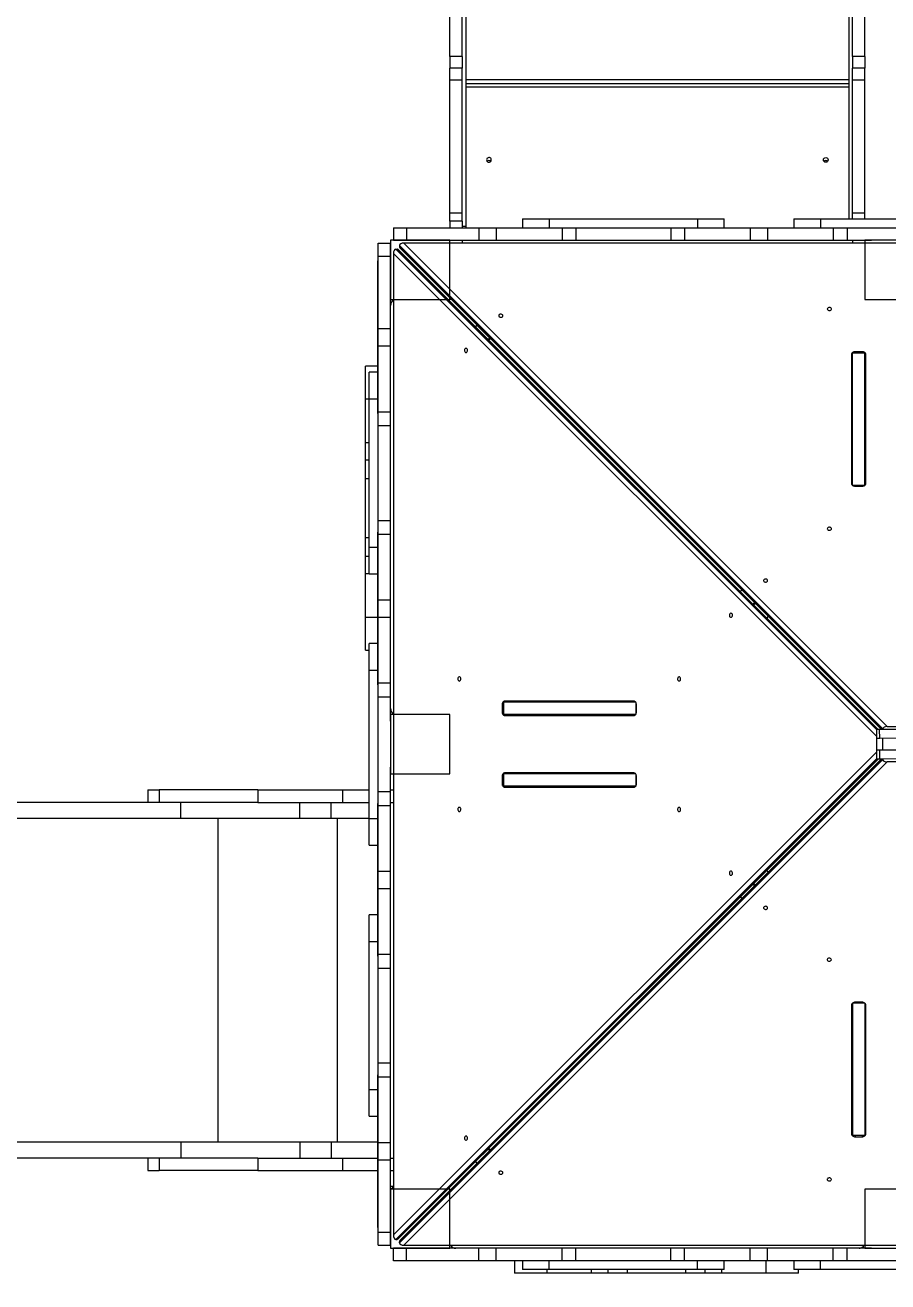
# Model space of a CAD drawing. Header units: millimetres. Extents: x -9609 to 9022, y -7175 to 8108.
# Drawn here: x -3519 to -2064, y -2499 to -380 of the extents above; entities that cross this region are included whole.
import ezdxf

# ---------------------------------------------------------------- set-up
doc = ezdxf.new("R2010")
doc.units = ezdxf.units.MM
for name, color, linetype in [('DIKOM_ОБЪЕКТ', 7, 'Continuous'), ('DIKOM_РАЗМЕР_ЗОНА', 7, 'Continuous'), ('DIKOM_РАЗМЕР_ОБЪЕКТА', 7, 'Continuous')]:
    doc.layers.add(name, color=color, linetype=linetype)
doc.styles.add('style1', font='arial.ttf', dxfattribs={"width": 0.8})
doc.dimstyles.new('1-50', dxfattribs={"dimtxt": 300, "dimasz": 200, "dimexe": 100, "dimexo": 0, "dimgap": 100, "dimtad": 1, "dimtxsty": 'style1', "dimcen": 200, "dimclrd": 7, "dimclre": 7, "dimclrt": 7, "dimadec": 1, "dimazin": 2, "dimtfac": 1, "dimtmove": 0, "dimatfit": 2, "dimfxl": 0, "dimlwd": 25, "dimlwe": 18, "dimarcsym": 0})

# ---------------------------------------------------------------- blocks, each defined once
blk = doc.blocks.new('*D10')
at = {"layer": 'Defpoints', "color": 0, "transparency": 16777216}
for p in [(-405.5, 6589.2), (-8044.7, -3492.8), (424.1, -3492.8)]:
    blk.add_point(p, dxfattribs=at)
at = {"layer": 'DIKOM_РАЗМЕР_ОБЪЕКТА', "color": 7, "lineweight": 18, "transparency": 16777216}
for p, q in [((-405.5, 6589.2), (-8144.7, 6589.2)), ((424.1, -3492.8), (-8144.7, -3492.8))]:
    blk.add_line(p, q, dxfattribs=at)
at = {"layer": 'DIKOM_РАЗМЕР_ОБЪЕКТА', "color": 7, "lineweight": 25, "transparency": 16777216}
blk.add_line((-8044.7, 6389.2), (-8044.7, -3292.8), dxfattribs=at)
at = {"layer": 'DIKOM_РАЗМЕР_ОБЪЕКТА', "color": 7, "transparency": 16777216}
for points in [[(-8078, 6389.2), (-8011.3, 6389.2), (-8044.7, 6589.2)], [(-8078, -3292.8), (-8011.3, -3292.8), (-8044.7, -3492.8)]]:
    blk.add_solid(points, dxfattribs=at)
at = {"layer": 'DIKOM_РАЗМЕР_ОБЪЕКТА', "color": 7, "transparency": 16777216, "insert": (-8297.8, 1541.5), "char_height": 300, "attachment_point": 5, "rotation": 90, "style": 'style1'}
blk.add_mtext('10100', dxfattribs=at)
blk = doc.blocks.new('*D11')
at = {"layer": 'Defpoints', "color": 0, "transparency": 16777216}
for p in [(-5802.9, 757.2), (7024.1, 94.2), (7024.1, -5959.7)]:
    blk.add_point(p, dxfattribs=at)
at = {"layer": 'DIKOM_РАЗМЕР_ОБЪЕКТА', "color": 7, "lineweight": 18, "transparency": 16777216}
for p, q in [((-5802.9, 757.2), (-5802.9, -6059.7)), ((7024.1, 94.2), (7024.1, -6059.7))]:
    blk.add_line(p, q, dxfattribs=at)
at = {"layer": 'DIKOM_РАЗМЕР_ОБЪЕКТА', "color": 7, "lineweight": 25, "transparency": 16777216}
blk.add_line((-5602.9, -5959.7), (6824.1, -5959.7), dxfattribs=at)
at = {"layer": 'DIKOM_РАЗМЕР_ОБЪЕКТА', "color": 7, "transparency": 16777216}
for points in [[(-5602.9, -5926.4), (-5602.9, -5993), (-5802.9, -5959.7)], [(6824.1, -5926.4), (6824.1, -5993), (7024.1, -5959.7)]]:
    blk.add_solid(points, dxfattribs=at)
at = {"layer": 'DIKOM_РАЗМЕР_ОБЪЕКТА', "color": 7, "transparency": 16777216, "insert": (822.9, -5706.5), "char_height": 300, "attachment_point": 5, "style": 'style1'}
blk.add_mtext('12800', dxfattribs=at)
blk = doc.blocks.new('*D12')
at = {"layer": 'Defpoints', "color": 0, "transparency": 16777216}
for p in [(9021.7, -405.8), (-7512.4, -2805.8), (9021.7, -7075)]:
    blk.add_point(p, dxfattribs=at)
at = {"layer": 'DIKOM_РАЗМЕР_ЗОНА', "color": 7, "lineweight": 18, "transparency": 16777216}
for p, q in [((9021.7, -405.8), (9021.7, -7175)), ((-7512.4, -2805.8), (-7512.4, -7175))]:
    blk.add_line(p, q, dxfattribs=at)
at = {"layer": 'DIKOM_РАЗМЕР_ЗОНА', "color": 7, "lineweight": 25, "transparency": 16777216}
blk.add_line((-7312.4, -7075), (8821.7, -7075), dxfattribs=at)
at = {"layer": 'DIKOM_РАЗМЕР_ЗОНА', "color": 7, "transparency": 16777216}
for points in [[(-7312.4, -7041.7), (-7312.4, -7108.4), (-7512.4, -7075)], [(8821.7, -7041.7), (8821.7, -7108.4), (9021.7, -7075)]]:
    blk.add_solid(points, dxfattribs=at)
at = {"layer": 'DIKOM_РАЗМЕР_ЗОНА', "color": 7, "transparency": 16777216, "insert": (938.2, -6821.9), "char_height": 300, "attachment_point": 5, "style": 'style1'}
blk.add_mtext('16500', dxfattribs=at)
blk = doc.blocks.new('*D13')
at = {"layer": 'Defpoints', "color": 0, "transparency": 16777216}
for p in [(-4933.3, 8107.6), (-9159, -4977.8), (-1652.9, -4977.8)]:
    blk.add_point(p, dxfattribs=at)
at = {"layer": 'DIKOM_РАЗМЕР_ЗОНА', "color": 7, "lineweight": 18, "transparency": 16777216}
for p, q in [((-4933.3, 8107.6), (-9259, 8107.6)), ((-1652.9, -4977.8), (-9259, -4977.8))]:
    blk.add_line(p, q, dxfattribs=at)
at = {"layer": 'DIKOM_РАЗМЕР_ЗОНА', "color": 7, "lineweight": 25, "transparency": 16777216}
blk.add_line((-9159, 7907.6), (-9159, -4777.8), dxfattribs=at)
at = {"layer": 'DIKOM_РАЗМЕР_ЗОНА', "color": 7, "transparency": 16777216}
for points in [[(-9192.3, 7907.6), (-9125.7, 7907.6), (-9159, 8107.6)], [(-9192.3, -4777.8), (-9125.7, -4777.8), (-9159, -4977.8)]]:
    blk.add_solid(points, dxfattribs=at)
at = {"layer": 'DIKOM_РАЗМЕР_ЗОНА', "color": 7, "transparency": 16777216, "insert": (-9412.3, 1541.5), "char_height": 300, "attachment_point": 5, "rotation": 90, "style": 'style1'}
blk.add_mtext('13100', dxfattribs=at)

msp = doc.modelspace()

# ---------------------------------------------------------------- linework, layer by layer
at = {"layer": 'DIKOM_ОБЪЕКТ', "color": 7, "linetype": 'Continuous', "lineweight": 15}
for p, q in [((-2775.914, 746.378), (-2775.914, -719.485)), ((-2129.915, 746.378), (-2129.915, -706.788)), ((-2802.914, -432.788), (-2802.914, -292.788)), ((-2781.914, -432.788), (-2781.914, -292.788)), ((-2123.914, -432.788), (-2123.914, -292.788)), ((-2102.915, -432.788), (-2102.915, -292.788)), ((-2781.914, -432.788), (-2802.914, -432.788)), ((-2802.914, -432.788), (-2802.914, -452.788)), ((-2781.914, -432.788), (-2781.914, -452.788)), ((-2102.915, -432.788), (-2123.914, -432.788)), ((-2123.914, -432.788), (-2123.914, -452.788)), ((-2102.915, -432.788), (-2102.915, -452.788)), ((-2781.914, -452.788), (-2802.914, -452.788)), ((-2802.914, -472.788), (-2802.914, -452.788)), ((-2781.914, -472.788), (-2781.914, -452.788)), ((-2102.915, -452.788), (-2123.914, -452.788)), ((-2123.914, -472.788), (-2123.914, -452.788)), ((-2102.915, -472.788), (-2102.915, -452.788)), ((-2781.914, -472.788), (-2802.914, -472.788)), ((-2802.914, -697.271), (-2802.914, -472.788)), ((-2781.914, -697.271), (-2781.914, -472.788)), ((-2775.914, -471.837), (-2129.915, -471.837)), ((-2775.914, -478.38), (-2129.915, -478.38)), ((-2129.915, -484.564), (-2775.914, -484.564)), ((-2102.915, -472.788), (-2123.914, -472.788)), ((-2123.914, -697.271), (-2123.914, -472.788)), ((-2102.915, -697.271), (-2102.915, -472.788)), ((-2781.914, -697.271), (-2802.914, -697.271)), ((-2802.914, -710.5), (-2802.914, -697.271)), ((-2781.914, -710.5), (-2781.914, -697.271)), ((-2102.915, -697.271), (-2123.914, -697.271)), ((-2123.914, -706.788), (-2123.914, -697.271)), ((-2102.915, -706.788), (-2102.915, -697.271)), ((-2781.914, -710.5), (-2802.914, -710.5)), ((-2802.914, -710.5), (-2802.914, -721.688)), ((-2781.914, -710.5), (-2781.914, -721.688)), ((-2775.914, -719.485), (-2781.914, -719.485)), ((-2775.914, -719.485), (-2775.914, -721.688)), ((-2680.414, -706.788), (-2680.414, -721.688)), ((-2680.414, -706.788), (-2635.414, -706.788)), ((-2635.414, -706.788), (-2385.414, -706.788)), ((-2635.414, -706.788), (-2635.414, -721.688)), ((-2385.414, -706.788), (-2340.414, -706.788)), ((-2385.414, -706.788), (-2385.414, -721.688)), ((-2340.414, -721.688), (-2340.414, -706.788)), ((-2222.914, -706.788), (-2222.914, -721.688)), ((-2222.914, -706.788), (-2177.914, -706.788)), ((-2177.914, -706.788), (-1927.914, -706.788)), ((-2177.914, -706.788), (-2177.914, -721.688)), ((-2897.915, -721.788), (-2897.915, -742.788)), ((-2897.915, -721.788), (-2875.767, -721.788)), ((-2875.767, -721.788), (-2875.767, -742.788)), ((-2875.767, -721.788), (-2753.832, -721.788)), ((-2867.914, -721.688), (-2867.914, -721.788)), ((-2867.914, -721.688), (-2860.678, -721.688)), ((-2860.678, -721.688), (-2860.678, -721.788)), ((-2860.678, -721.688), (-2768.499, -721.688)), ((-2768.499, -721.688), (-2768.499, -721.788)), ((-2768.499, -721.688), (-2709.831, -721.688)), ((-2753.832, -721.788), (-2753.832, -742.788)), ((-2753.832, -721.788), (-2724.498, -721.788)), ((-2724.498, -721.788), (-2724.498, -742.788)), ((-2724.498, -721.788), (-2613.706, -721.788)), ((-2709.831, -721.688), (-2709.831, -721.788)), ((-2709.831, -721.688), (-2617.65, -721.688)), ((-2617.65, -721.688), (-2617.65, -721.788)), ((-2617.65, -721.688), (-2610.414, -721.688)), ((-2613.706, -721.788), (-2613.706, -742.788)), ((-2613.706, -721.788), (-2590.414, -721.788)), ((-2610.414, -721.688), (-2610.414, -721.788)), ((-2590.414, -721.788), (-2590.414, -742.788)), ((-2590.414, -721.788), (-2430.414, -721.788)), ((-2430.414, -721.788), (-2430.414, -742.788)), ((-2430.414, -721.788), (-2407.123, -721.788)), ((-2410.414, -721.688), (-2410.414, -721.788)), ((-2410.414, -721.688), (-2403.178, -721.688)), ((-2407.123, -721.788), (-2407.123, -742.788)), ((-2407.123, -721.788), (-2296.332, -721.788)), ((-2403.178, -721.688), (-2403.178, -721.788)), ((-2403.178, -721.688), (-2310.999, -721.688)), ((-2310.999, -721.688), (-2310.999, -721.788)), ((-2310.999, -721.688), (-2252.331, -721.688)), ((-2296.332, -721.788), (-2296.332, -742.788)), ((-2296.332, -721.788), (-2266.998, -721.788)), ((-2266.998, -721.788), (-2266.998, -742.788)), ((-2266.998, -721.788), (-2156.206, -721.788)), ((-2252.331, -721.688), (-2252.331, -721.788)), ((-2252.331, -721.688), (-2160.15, -721.688)), ((-2160.15, -721.688), (-2160.15, -721.788)), ((-2160.15, -721.688), (-2152.914, -721.688)), ((-2156.206, -721.788), (-2156.206, -742.788)), ((-2156.206, -721.788), (-2132.914, -721.788)), ((-2152.914, -721.688), (-2152.914, -721.788)), ((-2132.914, -721.788), (-2132.914, -742.788)), ((-2132.914, -721.788), (-1972.914, -721.788)), ((-2923.915, -769.935), (-2923.915, -747.788)), ((-2923.915, -747.788), (-2902.914, -747.788)), ((-2902.961, -742.899), (-2902.961, -842.899)), ((-2802.961, -742.899), (-2902.961, -742.899)), ((-2897.915, -742.788), (-2902.914, -742.788)), ((-2902.914, -742.788), (-2902.914, -747.788)), ((-2902.914, -769.935), (-2902.914, -747.788)), ((-2897.915, -742.788), (-2875.767, -742.788)), ((-2893.956, -757.788), (-2891.942, -757.788)), ((-2893.956, -757.788), (-2083.093, -1568.342)), ((-2081.554, -1567.867), (-2891.942, -757.788)), ((-2080.54, -1567.864), (-2890.031, -758.682)), ((-2072.914, -1567.058), (-2887.914, -751.746)), ((-2887.914, -751.746), (-2887.914, -753.76)), ((-2887.914, -753.76), (-2074.139, -1567.846)), ((-2887.02, -755.672), (-2075.153, -1567.849)), ((-2880.447, -747.718), (-2065.447, -1563.03)), ((-1225.382, -747.718), (-2880.447, -747.718)), ((-2875.767, -742.788), (-2753.832, -742.788)), ((-2802.961, -842.899), (-2802.961, -742.899)), ((-2802.914, -747.718), (-2802.914, -742.788)), ((-2802.851, -747.829), (-2802.851, -742.898)), ((-2781.914, -742.788), (-2781.914, -747.718)), ((-2753.832, -742.788), (-2724.498, -742.788)), ((-2724.498, -742.788), (-2613.706, -742.788)), ((-2613.706, -742.788), (-2590.414, -742.788)), ((-2590.414, -742.788), (-2430.414, -742.788)), ((-2430.414, -742.788), (-2407.123, -742.788)), ((-2407.123, -742.788), (-2296.332, -742.788)), ((-2296.332, -742.788), (-2266.998, -742.788)), ((-2266.998, -742.788), (-2156.206, -742.788)), ((-2156.206, -742.788), (-2132.914, -742.788)), ((-2132.914, -742.788), (-2091.645, -742.788)), ((-2123.914, -742.788), (-2123.914, -747.718)), ((-2102.961, -742.899), (-2102.961, -842.899)), ((-2002.961, -742.899), (-2102.961, -742.899)), ((-2102.915, -742.788), (-2102.915, -747.718)), ((-2014.185, -742.788), (-2091.645, -742.788)), ((-2014.121, -742.898), (-2091.581, -742.898)), ((-2924.014, -785.024), (-2924.014, -777.788)), ((-2924.014, -777.788), (-2923.915, -777.788)), ((-2923.915, -769.935), (-2902.914, -769.935)), ((-2923.915, -891.871), (-2923.915, -769.935)), ((-2902.914, -891.871), (-2902.914, -769.935)), ((-2897.984, -765.255), (-2897.984, -2420.321)), ((-2083.061, -1579.867), (-2897.984, -765.255)), ((-2924.014, -785.024), (-2923.915, -785.024)), ((-2924.014, -877.203), (-2924.014, -785.024)), ((-2902.961, -842.899), (-2802.961, -842.899)), ((-2902.914, -842.788), (-2897.984, -842.788)), ((-2902.851, -842.898), (-2897.92, -842.898)), ((-2805.893, -842.788), (-2802.914, -842.788)), ((-2802.914, -842.788), (-2802.914, -839.809)), ((-2799.937, -842.788), (-2802.914, -842.788)), ((-2102.961, -842.899), (-2002.961, -842.899)), ((-2924.014, -877.203), (-2923.915, -877.203)), ((-2924.014, -935.872), (-2924.014, -877.203)), ((-2756.506, -886.236), (-2756.794, -886.38)), ((-2756.794, -886.38), (-2735.354, -907.811)), ((-2923.915, -891.871), (-2902.914, -891.871)), ((-2923.915, -921.205), (-2923.915, -891.871)), ((-2902.914, -921.205), (-2902.914, -891.871)), ((-2735.354, -907.811), (-2735.493, -909.899)), ((-2735.493, -909.899), (-2733.733, -909.017)), ((-2735.354, -907.811), (-2735.077, -907.672)), ((-2923.915, -921.205), (-2902.914, -921.205)), ((-2923.915, -1031.996), (-2923.915, -921.205)), ((-2902.914, -1031.996), (-2902.914, -921.205)), ((-2107.414, -930.824), (-2119.415, -930.824)), ((-2119.415, -933.537), (-2119.415, -930.824)), ((-2107.414, -933.537), (-2107.414, -930.824)), ((-2924.014, -935.872), (-2923.915, -935.872)), ((-2924.014, -1028.052), (-2924.014, -935.872)), ((-2125.415, -935.272), (-2125.415, -1153.181)), ((-2102.915, -933.537), (-2123.914, -933.537)), ((-2123.914, -1156.123), (-2123.914, -933.537)), ((-2102.915, -1156.123), (-2102.915, -933.537)), ((-2101.414, -1153.181), (-2101.414, -935.272)), ((-2924.014, -955.316), (-2944.915, -955.316)), ((-2944.915, -1010.363), (-2944.915, -955.316)), ((-2924.014, -965.288), (-2938.915, -965.288)), ((-2938.915, -1010.288), (-2938.915, -965.288)), ((-2944.915, -1084.589), (-2944.915, -1010.363)), ((-2944.915, -1010.363), (-2938.915, -1010.363)), ((-2938.915, -1260.288), (-2938.915, -1010.288)), ((-2938.915, -1010.288), (-2924.014, -1010.288)), ((-2924.014, -1028.052), (-2923.915, -1028.052)), ((-2924.014, -1035.288), (-2924.014, -1028.052)), ((-2924.014, -1035.288), (-2923.915, -1035.288)), ((-2923.915, -1031.996), (-2902.914, -1031.996)), ((-2923.915, -1055.288), (-2923.915, -1031.996)), ((-2902.914, -1055.288), (-2902.914, -1031.996)), ((-2923.915, -1055.288), (-2902.914, -1055.288)), ((-2923.915, -1215.288), (-2923.915, -1055.288)), ((-2902.914, -1215.288), (-2902.914, -1055.288)), ((-2944.915, -1113.302), (-2944.915, -1084.589)), ((-2938.915, -1084.589), (-2944.915, -1084.589)), ((-2944.915, -1145.316), (-2944.915, -1113.302)), ((-2944.915, -1113.302), (-2938.915, -1113.302)), ((-2938.915, -1145.316), (-2944.915, -1145.316)), ((-2944.915, -1244.291), (-2944.915, -1145.316)), ((-2103.391, -1156.48), (-2123.438, -1156.48)), ((-2119.415, -1157.629), (-2107.414, -1157.629)), ((-2923.915, -1215.288), (-2902.914, -1215.288)), ((-2923.915, -1238.579), (-2923.915, -1215.288)), ((-2902.914, -1238.579), (-2902.914, -1215.288)), ((-2944.915, -1244.291), (-2938.915, -1244.291)), ((-2944.915, -1276.304), (-2944.915, -1244.291)), ((-2924.014, -1235.288), (-2923.915, -1235.288)), ((-2924.014, -1242.524), (-2924.014, -1235.288)), ((-2924.014, -1242.524), (-2923.915, -1242.524)), ((-2924.014, -1334.703), (-2924.014, -1242.524)), ((-2923.915, -1238.579), (-2902.914, -1238.579)), ((-2923.915, -1349.371), (-2923.915, -1238.579)), ((-2902.914, -1349.371), (-2902.914, -1238.579)), ((-2938.915, -1305.288), (-2938.915, -1260.288)), ((-2938.915, -1260.288), (-2924.014, -1260.288)), ((-2944.915, -1305.017), (-2944.915, -1276.304)), ((-2938.915, -1276.304), (-2944.915, -1276.304)), ((-2944.915, -1379.244), (-2944.915, -1305.017)), ((-2944.915, -1305.017), (-2938.915, -1305.017)), ((-2938.915, -1305.288), (-2924.014, -1305.288)), ((-2924.014, -1334.703), (-2923.915, -1334.703)), ((-2924.014, -1393.372), (-2924.014, -1334.703)), ((-2310.076, -1332.836), (-2310.137, -1332.866)), ((-2310.137, -1332.866), (-2288.697, -1354.297)), ((-2923.915, -1349.371), (-2902.914, -1349.371)), ((-2923.915, -1378.705), (-2923.915, -1349.371)), ((-2902.914, -1378.705), (-2902.914, -1349.371)), ((-2288.697, -1354.297), (-2288.837, -1356.385)), ((-2288.837, -1356.385), (-2287.304, -1355.617)), ((-2288.697, -1354.297), (-2288.648, -1354.272)), ((-2944.915, -1434.291), (-2944.915, -1379.244)), ((-2924.014, -1379.244), (-2944.915, -1379.244)), ((-2924.014, -1393.372), (-2923.915, -1393.372)), ((-2924.014, -1485.552), (-2924.014, -1393.372)), ((-2923.915, -1378.705), (-2902.914, -1378.705)), ((-2923.915, -1489.496), (-2923.915, -1378.705)), ((-2902.914, -1489.496), (-2902.914, -1378.705)), ((-2944.915, -1434.291), (-2938.915, -1434.291)), ((-2924.014, -1422.788), (-2938.915, -1422.788)), ((-2938.915, -1467.788), (-2938.915, -1422.788)), ((-2938.915, -1717.788), (-2938.915, -1467.788)), ((-2938.915, -1467.788), (-2924.014, -1467.788)), ((-2924.014, -1485.552), (-2923.915, -1485.552)), ((-2924.014, -1492.788), (-2924.014, -1485.552)), ((-2924.014, -1492.788), (-2923.915, -1492.788)), ((-2923.915, -1489.496), (-2902.914, -1489.496)), ((-2923.915, -1512.788), (-2923.915, -1489.496)), ((-2902.914, -1512.788), (-2902.914, -1489.496)), ((-2923.915, -1512.788), (-2902.914, -1512.788)), ((-2923.915, -1672.788), (-2923.915, -1512.788)), ((-2902.914, -1554.058), (-2902.914, -1512.788)), ((-2712.165, -1521.788), (-2712.165, -1542.788)), ((-2489.579, -1521.788), (-2712.165, -1521.788)), ((-2492.521, -1520.288), (-2710.431, -1520.288)), ((-2489.222, -1522.265), (-2489.222, -1542.311)), ((-2902.961, -1542.899), (-2902.961, -1642.899)), ((-2802.961, -1542.899), (-2902.961, -1542.899)), ((-2897.984, -1542.788), (-2902.914, -1542.788)), ((-2802.961, -1642.899), (-2802.961, -1542.899)), ((-2714.878, -1526.288), (-2714.878, -1538.288)), ((-2712.165, -1526.288), (-2714.878, -1526.288)), ((-2712.165, -1538.288), (-2714.878, -1538.288)), ((-2489.579, -1542.788), (-2712.165, -1542.788)), ((-2710.431, -1544.288), (-2492.521, -1544.288)), ((-2488.074, -1538.288), (-2488.074, -1526.288)), ((-2902.914, -1554.058), (-2902.914, -1631.518)), ((-2902.851, -1554.169), (-2902.851, -1631.628)), ((-2083.052, -1582.871), (-2083.094, -1567.871)), ((-1793.275, -1567.07), (-2078.094, -1567.857)), ((-2078.053, -1582.857), (-2078.094, -1567.857)), ((-2072.914, -1567.058), (-2072.914, -1567.843)), ((-2065.447, -1563.03), (-2040.382, -1563.03)), ((-2082.672, -1602.87), (-2082.672, -1582.87)), ((-1793.233, -1582.07), (-2078.053, -1582.857)), ((-2072.603, -1602.842), (-2072.603, -1582.842)), ((-2897.984, -2420.321), (-2082.989, -1605.638)), ((-2082.956, -1617.871), (-2082.997, -1602.871)), ((-1793.178, -1602.07), (-2077.997, -1602.857)), ((-2077.956, -1617.857), (-2077.997, -1602.857)), ((-2902.914, -1672.788), (-2902.914, -1631.518)), ((-2082.958, -1617.099), (-2893.956, -2427.788)), ((-2891.942, -2427.788), (-2081.712, -1617.867)), ((-2890.031, -2426.893), (-2080.693, -1617.865)), ((-2074.257, -1617.847), (-2887.914, -2431.816)), ((-2887.914, -2433.829), (-2072.914, -1618.518)), ((-2075.276, -1617.849), (-2887.02, -2429.904)), ((-2065.447, -1622.546), (-2880.447, -2437.857)), ((-1793.136, -1617.07), (-2077.956, -1617.857)), ((-2072.914, -1618.518), (-2072.914, -1617.843)), ((-2040.382, -1622.546), (-2065.447, -1622.546)), ((-2902.961, -1642.899), (-2802.961, -1642.899)), ((-2902.914, -1642.788), (-2897.984, -1642.788)), ((-2714.878, -1647.288), (-2714.878, -1659.288)), ((-2712.165, -1647.288), (-2714.878, -1647.288)), ((-2712.165, -1642.788), (-2712.165, -1663.788)), ((-2489.579, -1642.788), (-2712.165, -1642.788)), ((-2492.521, -1641.288), (-2710.431, -1641.288)), ((-2489.222, -1643.265), (-2489.222, -1663.311)), ((-2488.074, -1659.288), (-2488.074, -1647.288)), ((-3311.824, -1669.788), (-3311.824, -1690.788)), ((-3311.824, -1669.788), (-3292.962, -1669.788)), ((-3292.962, -1669.788), (-3292.962, -1690.788)), ((-3126.819, -1669.788), (-3292.962, -1669.788)), ((-3126.819, -1669.788), (-3126.819, -1690.788)), ((-3126.819, -1669.788), (-2984.068, -1669.788)), ((-2984.068, -1669.788), (-2984.068, -1690.788)), ((-2984.068, -1669.788), (-2938.915, -1669.788)), ((-2923.915, -1672.788), (-2902.914, -1672.788)), ((-2923.915, -1696.08), (-2923.915, -1672.788)), ((-2902.914, -1669.788), (-2897.984, -1669.788)), ((-2902.914, -1696.08), (-2902.914, -1672.788)), ((-2712.165, -1659.288), (-2714.878, -1659.288)), ((-2489.579, -1663.788), (-2712.165, -1663.788)), ((-2710.431, -1665.288), (-2492.521, -1665.288)), ((-3292.966, -1690.788), (-4947.915, -1690.788)), ((-3126.819, -1690.788), (-3292.962, -1690.788)), ((-3256.225, -1717.788), (-3256.225, -1690.788)), ((-3126.819, -1690.788), (-2984.068, -1690.788)), ((-3055.68, -1717.788), (-3055.68, -1690.788)), ((-3002.916, -1717.788), (-3002.916, -1690.788)), ((-2984.068, -1690.788), (-2938.915, -1690.788)), ((-2924.014, -1692.788), (-2923.915, -1692.788)), ((-2924.014, -1700.024), (-2924.014, -1692.788)), ((-2902.914, -1690.788), (-2897.984, -1690.788)), ((-2924.014, -1700.024), (-2923.915, -1700.024)), ((-2924.014, -1792.204), (-2924.014, -1700.024)), ((-2923.915, -1696.08), (-2902.914, -1696.08)), ((-2923.915, -1806.871), (-2923.915, -1696.08)), ((-2902.914, -1806.871), (-2902.914, -1696.08)), ((-3256.225, -1717.788), (-4947.915, -1717.788)), ((-3055.68, -1717.788), (-3256.225, -1717.788)), ((-3193.632, -2263.788), (-3193.632, -1717.788)), ((-3002.916, -1717.788), (-3055.68, -1717.788)), ((-2938.915, -1717.788), (-3002.916, -1717.788)), ((-2992.227, -2263.788), (-2992.227, -1717.788)), ((-2938.915, -1762.788), (-2938.915, -1717.788)), ((-2938.915, -1717.788), (-2924.014, -1717.788)), ((-2938.915, -1762.788), (-2924.014, -1762.788)), ((-2924.014, -1792.204), (-2923.915, -1792.204)), ((-2924.014, -1850.872), (-2924.014, -1792.204)), ((-2923.915, -1806.871), (-2902.914, -1806.871)), ((-2923.915, -1836.205), (-2923.915, -1806.871)), ((-2902.914, -1836.205), (-2902.914, -1806.871)), ((-2923.915, -1836.205), (-2902.914, -1836.205)), ((-2923.915, -1946.996), (-2923.915, -1836.205)), ((-2902.914, -1946.996), (-2902.914, -1836.205)), ((-2312.836, -1850.01), (-2291.405, -1828.571)), ((-2291.405, -1828.571), (-2291.43, -1828.521)), ((-2291.405, -1828.571), (-2289.317, -1828.71)), ((-2289.317, -1828.71), (-2290.086, -1827.177)), ((-2924.014, -1850.872), (-2923.915, -1850.872)), ((-2924.014, -1943.052), (-2924.014, -1850.872)), ((-2312.867, -1849.95), (-2312.836, -1850.01)), ((-2924.014, -1880.288), (-2938.915, -1880.288)), ((-2938.915, -1925.288), (-2938.915, -1880.288)), ((-2938.915, -2175.288), (-2938.915, -1925.288)), ((-2938.915, -1925.288), (-2924.014, -1925.288)), ((-2924.014, -1943.052), (-2923.915, -1943.052)), ((-2924.014, -1950.288), (-2924.014, -1943.052)), ((-2923.915, -1946.996), (-2902.914, -1946.996)), ((-2923.915, -1970.288), (-2923.915, -1946.996)), ((-2902.914, -1970.288), (-2902.914, -1946.996)), ((-2924.014, -1950.288), (-2923.915, -1950.288)), ((-2923.915, -1970.288), (-2902.914, -1970.288)), ((-2923.915, -2130.288), (-2923.915, -1970.288)), ((-2902.914, -2130.288), (-2902.914, -1970.288)), ((-2125.415, -2032.394), (-2125.415, -2250.304)), ((-2123.914, -2029.453), (-2123.914, -2252.038)), ((-2123.438, -2029.095), (-2103.391, -2029.095)), ((-2107.414, -2027.947), (-2119.415, -2027.947)), ((-2102.915, -2029.453), (-2102.915, -2252.038)), ((-2101.414, -2250.304), (-2101.414, -2032.394)), ((-2923.915, -2130.288), (-2902.914, -2130.288)), ((-2923.915, -2153.58), (-2923.915, -2130.288)), ((-2902.914, -2153.58), (-2902.914, -2130.288)), ((-2924.014, -2150.288), (-2923.915, -2150.288)), ((-2924.014, -2157.524), (-2924.014, -2150.288)), ((-2924.014, -2157.524), (-2923.915, -2157.524)), ((-2924.014, -2249.704), (-2924.014, -2157.524)), ((-2923.915, -2153.58), (-2902.914, -2153.58)), ((-2923.915, -2264.371), (-2923.915, -2153.58)), ((-2902.914, -2264.371), (-2902.914, -2153.58)), ((-2938.915, -2220.288), (-2938.915, -2175.288)), ((-2938.915, -2175.288), (-2924.014, -2175.288)), ((-2938.915, -2220.288), (-2924.014, -2220.288)), ((-3256.225, -2263.788), (-4947.915, -2263.788)), ((-3256.225, -2263.788), (-3256.225, -2290.788)), ((-3055.68, -2263.788), (-3256.225, -2263.788)), ((-3055.68, -2263.788), (-3055.68, -2290.788)), ((-3002.916, -2263.788), (-3055.68, -2263.788)), ((-3002.916, -2263.788), (-3002.916, -2290.788)), ((-2924.014, -2263.788), (-3002.916, -2263.788)), ((-2924.014, -2249.704), (-2923.915, -2249.704)), ((-2924.014, -2308.372), (-2924.014, -2249.704)), ((-2923.915, -2264.371), (-2902.914, -2264.371)), ((-2923.915, -2293.705), (-2923.915, -2264.371)), ((-2902.914, -2293.705), (-2902.914, -2264.371)), ((-2123.914, -2252.038), (-2102.915, -2252.038)), ((-2119.415, -2252.038), (-2119.415, -2254.751)), ((-2119.415, -2254.751), (-2107.414, -2254.751)), ((-2107.414, -2252.038), (-2107.414, -2254.751)), ((-2759.322, -2296.667), (-2737.891, -2275.228)), ((-2737.891, -2275.228), (-2738.03, -2274.951)), ((-2737.891, -2275.228), (-2735.804, -2275.367)), ((-2735.804, -2275.367), (-2736.686, -2273.607)), ((-3292.966, -2290.788), (-4947.915, -2290.788)), ((-3311.824, -2290.788), (-3311.824, -2311.788)), ((-3292.962, -2290.788), (-3292.962, -2311.788)), ((-3126.819, -2290.788), (-3292.962, -2290.788)), ((-3126.819, -2290.788), (-3126.819, -2311.788)), ((-3126.819, -2290.788), (-2984.068, -2290.788)), ((-2984.068, -2290.788), (-2984.068, -2311.788)), ((-2984.068, -2290.788), (-2924.014, -2290.788)), ((-2924.014, -2308.372), (-2923.915, -2308.372)), ((-2924.014, -2400.552), (-2924.014, -2308.372)), ((-2923.915, -2293.705), (-2902.914, -2293.705)), ((-2923.915, -2415.64), (-2923.915, -2293.705)), ((-2902.914, -2290.788), (-2897.984, -2290.788)), ((-2902.914, -2415.64), (-2902.914, -2293.705)), ((-2759.467, -2296.379), (-2759.322, -2296.667)), ((-3311.824, -2311.788), (-3292.962, -2311.788)), ((-3126.819, -2311.788), (-3292.962, -2311.788)), ((-3126.819, -2311.788), (-2984.068, -2311.788)), ((-2984.068, -2311.788), (-2924.014, -2311.788)), ((-2902.914, -2311.788), (-2897.984, -2311.788)), ((-2902.961, -2342.899), (-2902.961, -2442.899)), ((-2802.961, -2342.899), (-2902.961, -2342.899)), ((-2897.984, -2338.788), (-2902.914, -2338.788)), ((-2897.984, -2342.788), (-2902.914, -2342.788)), ((-2897.92, -2342.898), (-2902.851, -2342.898)), ((-2802.914, -2342.788), (-2805.893, -2342.788)), ((-2802.961, -2442.899), (-2802.961, -2342.899)), ((-2802.914, -2345.767), (-2802.914, -2342.788)), ((-2102.961, -2342.899), (-2102.961, -2442.899)), ((-2002.961, -2342.899), (-2102.961, -2342.899)), ((-2924.014, -2400.552), (-2923.915, -2400.552)), ((-2924.014, -2407.788), (-2924.014, -2400.552)), ((-2924.014, -2407.788), (-2923.915, -2407.788)), ((-2923.915, -2415.64), (-2902.914, -2415.64)), ((-2923.915, -2437.788), (-2923.915, -2415.64)), ((-2902.914, -2437.788), (-2902.914, -2415.64)), ((-2893.956, -2427.788), (-2891.942, -2427.788)), ((-2887.914, -2433.829), (-2887.914, -2431.816)), ((-2923.915, -2437.788), (-2902.914, -2437.788)), ((-2902.961, -2442.899), (-2802.961, -2442.899)), ((-2902.914, -2437.788), (-2902.914, -2442.788)), ((-2902.914, -2442.788), (-2897.915, -2442.788)), ((-2897.915, -2463.788), (-2897.915, -2442.788)), ((-2875.767, -2442.788), (-2897.915, -2442.788)), ((-2880.447, -2437.857), (-1225.382, -2437.857)), ((-2875.767, -2463.788), (-2875.767, -2442.788)), ((-2753.832, -2442.788), (-2875.767, -2442.788)), ((-2802.914, -2442.788), (-2802.914, -2437.857)), ((-2753.832, -2463.788), (-2753.832, -2442.788)), ((-2724.498, -2442.788), (-2753.832, -2442.788)), ((-2724.498, -2463.788), (-2724.498, -2442.788)), ((-2613.706, -2442.788), (-2724.498, -2442.788)), ((-2613.706, -2463.788), (-2613.706, -2442.788)), ((-2590.414, -2442.788), (-2613.706, -2442.788)), ((-2590.414, -2463.788), (-2590.414, -2442.788)), ((-2430.414, -2442.788), (-2590.414, -2442.788)), ((-2430.414, -2463.788), (-2430.414, -2442.788)), ((-2407.123, -2442.788), (-2430.414, -2442.788)), ((-2407.123, -2463.788), (-2407.123, -2442.788)), ((-2296.332, -2442.788), (-2407.123, -2442.788)), ((-2296.332, -2463.788), (-2296.332, -2442.788)), ((-2266.998, -2442.788), (-2296.332, -2442.788)), ((-2266.998, -2463.788), (-2266.998, -2442.788)), ((-2156.206, -2442.788), (-2266.998, -2442.788)), ((-2156.206, -2463.788), (-2156.206, -2442.788)), ((-2132.914, -2442.788), (-2156.206, -2442.788)), ((-2132.914, -2463.788), (-2132.914, -2442.788)), ((-2091.645, -2442.788), (-2132.914, -2442.788)), ((-2105.914, -2437.857), (-2105.914, -2440.788)), ((-2102.961, -2442.899), (-2002.961, -2442.899)), ((-2102.915, -2437.857), (-2102.915, -2442.788)), ((-2091.645, -2442.788), (-2014.185, -2442.788)), ((-2875.767, -2463.788), (-2897.915, -2463.788)), ((-2753.832, -2463.788), (-2875.767, -2463.788)), ((-2867.914, -2463.888), (-2867.914, -2463.788)), ((-2860.678, -2463.888), (-2867.914, -2463.888)), ((-2860.678, -2463.888), (-2860.678, -2463.788)), ((-2768.499, -2463.888), (-2860.678, -2463.888)), ((-2768.499, -2463.888), (-2768.499, -2463.788)), ((-2709.831, -2463.888), (-2768.499, -2463.888)), ((-2724.498, -2463.788), (-2753.832, -2463.788)), ((-2613.706, -2463.788), (-2724.498, -2463.788)), ((-2709.831, -2463.888), (-2709.831, -2463.788)), ((-2617.65, -2463.888), (-2709.831, -2463.888)), ((-2693.774, -2463.888), (-2693.774, -2484.788)), ((-2680.414, -2463.888), (-2680.414, -2478.788)), ((-2635.414, -2478.788), (-2680.414, -2478.788)), ((-2638.728, -2484.788), (-2638.728, -2478.788)), ((-2635.414, -2478.788), (-2635.414, -2463.888)), ((-2385.414, -2478.788), (-2635.414, -2478.788)), ((-2617.65, -2463.888), (-2617.65, -2463.788)), ((-2610.414, -2463.888), (-2617.65, -2463.888)), ((-2590.414, -2463.788), (-2613.706, -2463.788)), ((-2610.414, -2463.888), (-2610.414, -2463.788)), ((-2430.414, -2463.788), (-2590.414, -2463.788)), ((-2564.501, -2478.788), (-2564.501, -2484.788)), ((-2535.788, -2484.788), (-2535.788, -2478.788)), ((-2503.774, -2478.788), (-2503.774, -2484.788)), ((-2407.123, -2463.788), (-2430.414, -2463.788)), ((-2410.414, -2463.888), (-2410.414, -2463.788)), ((-2403.178, -2463.888), (-2410.414, -2463.888)), ((-2296.332, -2463.788), (-2407.123, -2463.788)), ((-2404.8, -2484.788), (-2404.8, -2478.788)), ((-2403.178, -2463.888), (-2403.178, -2463.788)), ((-2310.999, -2463.888), (-2403.178, -2463.888)), ((-2385.414, -2478.788), (-2385.414, -2463.888)), ((-2340.414, -2478.788), (-2385.414, -2478.788)), ((-2372.786, -2478.788), (-2372.786, -2484.788)), ((-2344.073, -2484.788), (-2344.073, -2478.788)), ((-2340.414, -2478.788), (-2340.414, -2463.888)), ((-2310.999, -2463.888), (-2310.999, -2463.788)), ((-2252.331, -2463.888), (-2310.999, -2463.888)), ((-2266.998, -2463.788), (-2296.332, -2463.788)), ((-2269.846, -2463.888), (-2269.846, -2484.788)), ((-2156.206, -2463.788), (-2266.998, -2463.788)), ((-2252.331, -2463.888), (-2252.331, -2463.788)), ((-2160.15, -2463.888), (-2252.331, -2463.888)), ((-2222.914, -2463.888), (-2222.914, -2478.788)), ((-2177.914, -2478.788), (-2222.914, -2478.788)), ((-2214.8, -2484.788), (-2214.8, -2478.788)), ((-2177.914, -2478.788), (-2177.914, -2463.888)), ((-1927.914, -2478.788), (-2177.914, -2478.788)), ((-2160.15, -2463.888), (-2160.15, -2463.788)), ((-2152.914, -2463.888), (-2160.15, -2463.888)), ((-2132.914, -2463.788), (-2156.206, -2463.788)), ((-2152.914, -2463.888), (-2152.914, -2463.788)), ((-1972.914, -2463.788), (-2132.914, -2463.788)), ((-2638.728, -2484.788), (-2693.774, -2484.788)), ((-2564.501, -2484.788), (-2638.728, -2484.788)), ((-2535.788, -2484.788), (-2564.501, -2484.788)), ((-2503.774, -2484.788), (-2535.788, -2484.788)), ((-2404.8, -2484.788), (-2503.774, -2484.788)), ((-2372.786, -2484.788), (-2404.8, -2484.788)), ((-2344.073, -2484.788), (-2372.786, -2484.788)), ((-2269.846, -2484.788), (-2344.073, -2484.788)), ((-2214.8, -2484.788), (-2269.846, -2484.788))]:
    msp.add_line(p, q, dxfattribs=at)
at = {"layer": 'DIKOM_ОБЪЕКТ', "color": 7, "linetype": 'Continuous', "lineweight": 15, "flags": 128}
for points in [[(-2740.915, -607.299), (-2740.737, -608.456), (-2740.219, -609.511), (-2739.408, -610.369), (-2738.376, -610.955), (-2737.213, -611.215), (-2736.025, -611.128), (-2734.915, -610.7), (-2733.982, -609.97), (-2733.31, -609.003), (-2732.959, -607.884), (-2732.959, -606.713), (-2733.31, -605.595), (-2733.982, -604.627), (-2734.915, -603.898), (-2736.025, -603.47), (-2737.213, -603.382), (-2738.376, -603.642), (-2739.408, -604.228), (-2740.219, -605.086), (-2740.737, -606.141), (-2740.915, -607.299)], [(-2713.47, -870.172), (-2713.66, -869.329), (-2714.208, -868.578), (-2715.056, -868), (-2716.111, -867.657), (-2717.259, -867.586), (-2718.376, -867.796), (-2719.341, -868.263), (-2720.048, -868.937), (-2720.422, -869.745), (-2720.422, -870.599), (-2720.048, -871.406), (-2719.341, -872.08), (-2718.376, -872.547), (-2717.259, -872.757), (-2716.111, -872.686), (-2715.056, -872.344), (-2714.208, -871.765), (-2713.66, -871.014), (-2713.47, -870.172)], [(-2166.414, -858.812), (-2166.225, -859.655), (-2165.676, -860.406), (-2164.829, -860.984), (-2163.774, -861.327), (-2162.626, -861.398), (-2161.508, -861.188), (-2160.544, -860.721), (-2159.837, -860.047), (-2159.462, -859.24), (-2159.462, -858.386), (-2159.837, -857.578), (-2160.544, -856.904), (-2161.508, -856.437), (-2162.626, -856.227), (-2163.774, -856.298), (-2164.829, -856.641), (-2165.676, -857.219), (-2166.225, -857.97), (-2166.414, -858.812)], [(-2775.531, -932.232), (-2774.688, -932.043), (-2773.937, -931.494), (-2773.359, -930.647), (-2773.016, -929.592), (-2772.945, -928.443), (-2773.155, -927.326), (-2773.622, -926.362), (-2774.296, -925.654), (-2775.104, -925.28), (-2775.958, -925.28), (-2776.766, -925.654), (-2777.439, -926.362), (-2777.906, -927.326), (-2778.116, -928.443), (-2778.045, -929.592), (-2777.703, -930.647), (-2777.124, -931.494), (-2776.373, -932.043), (-2775.531, -932.232)], [(-2119.415, -930.824), (-2120.585, -930.91), (-2121.711, -931.163), (-2122.748, -931.574), (-2123.657, -932.127), (-2124.403, -932.801), (-2124.958, -933.57), (-2125.299, -934.404), (-2125.415, -935.272)], [(-2101.414, -935.272), (-2101.53, -934.404), (-2101.871, -933.57), (-2102.426, -932.801), (-2103.172, -932.127), (-2104.081, -931.574), (-2105.119, -931.163), (-2106.244, -930.91), (-2107.414, -930.824)], [(-2125.415, -1153.181), (-2125.299, -1154.049), (-2124.958, -1154.883), (-2124.403, -1155.652), (-2123.657, -1156.326), (-2122.748, -1156.879), (-2121.711, -1157.29), (-2120.585, -1157.543), (-2119.415, -1157.629)], [(-2107.414, -1157.629), (-2106.244, -1157.543), (-2105.119, -1157.29), (-2104.081, -1156.879), (-2103.172, -1156.326), (-2102.426, -1155.652), (-2101.871, -1154.883), (-2101.53, -1154.049), (-2101.414, -1153.181)], [(-2166.414, -1229.407), (-2166.225, -1230.249), (-2165.676, -1231), (-2164.829, -1231.579), (-2163.774, -1231.922), (-2162.626, -1231.992), (-2161.508, -1231.783), (-2160.544, -1231.316), (-2159.837, -1230.642), (-2159.462, -1229.834), (-2159.462, -1228.98), (-2159.837, -1228.172), (-2160.544, -1227.499), (-2161.508, -1227.031), (-2162.626, -1226.822), (-2163.774, -1226.892), (-2164.829, -1227.235), (-2165.676, -1227.814), (-2166.225, -1228.565), (-2166.414, -1229.407)], [(-2266.984, -1316.828), (-2267.174, -1315.986), (-2267.722, -1315.235), (-2268.57, -1314.657), (-2269.624, -1314.313), (-2270.773, -1314.243), (-2271.89, -1314.453), (-2272.854, -1314.92), (-2273.562, -1315.594), (-2273.936, -1316.401), (-2273.936, -1317.256), (-2273.562, -1318.063), (-2272.854, -1318.737), (-2271.89, -1319.204), (-2270.773, -1319.414), (-2269.624, -1319.343), (-2268.57, -1319), (-2267.722, -1318.422), (-2267.174, -1317.671), (-2266.984, -1316.828)], [(-2328.874, -1378.718), (-2328.032, -1378.529), (-2327.281, -1377.981), (-2326.702, -1377.133), (-2326.359, -1376.078), (-2326.288, -1374.929), (-2326.498, -1373.813), (-2326.966, -1372.848), (-2327.639, -1372.14), (-2328.447, -1371.766), (-2329.301, -1371.766), (-2330.109, -1372.14), (-2330.783, -1372.848), (-2331.249, -1373.813), (-2331.459, -1374.929), (-2331.389, -1376.078), (-2331.046, -1377.133), (-2330.467, -1377.981), (-2329.716, -1378.529), (-2328.874, -1378.718)], [(-2786.89, -1486.288), (-2786.047, -1486.098), (-2785.296, -1485.55), (-2784.718, -1484.702), (-2784.375, -1483.647), (-2784.304, -1482.499), (-2784.514, -1481.382), (-2784.981, -1480.417), (-2785.655, -1479.71), (-2786.463, -1479.336), (-2787.317, -1479.336), (-2788.124, -1479.71), (-2788.799, -1480.417), (-2789.265, -1481.382), (-2789.475, -1482.499), (-2789.405, -1483.647), (-2789.061, -1484.702), (-2788.483, -1485.55), (-2787.732, -1486.098), (-2786.89, -1486.288)], [(-2416.295, -1486.288), (-2415.453, -1486.098), (-2414.702, -1485.55), (-2414.123, -1484.702), (-2413.78, -1483.647), (-2413.71, -1482.499), (-2413.92, -1481.382), (-2414.387, -1480.417), (-2415.061, -1479.71), (-2415.869, -1479.336), (-2416.722, -1479.336), (-2417.53, -1479.71), (-2418.204, -1480.417), (-2418.671, -1481.382), (-2418.881, -1482.499), (-2418.81, -1483.647), (-2418.467, -1484.702), (-2417.889, -1485.55), (-2417.137, -1486.098), (-2416.295, -1486.288)], [(-2710.431, -1520.288), (-2711.298, -1520.403), (-2712.133, -1520.744), (-2712.901, -1521.299), (-2713.575, -1522.045), (-2714.128, -1522.954), (-2714.539, -1523.992), (-2714.792, -1525.117), (-2714.878, -1526.288)], [(-2488.074, -1526.288), (-2488.159, -1525.117), (-2488.413, -1523.992), (-2488.824, -1522.954), (-2489.376, -1522.045), (-2490.051, -1521.299), (-2490.819, -1520.744), (-2491.654, -1520.403), (-2492.521, -1520.288)], [(-2714.878, -1538.288), (-2714.792, -1539.458), (-2714.539, -1540.584), (-2714.128, -1541.621), (-2713.575, -1542.531), (-2712.901, -1543.277), (-2712.133, -1543.831), (-2711.298, -1544.173), (-2710.431, -1544.288)], [(-2492.521, -1544.288), (-2491.654, -1544.173), (-2490.819, -1543.831), (-2490.051, -1543.277), (-2489.376, -1542.531), (-2488.824, -1541.621), (-2488.413, -1540.584), (-2488.159, -1539.458), (-2488.074, -1538.288)], [(-2078.094, -1567.857), (-2079.069, -1567.86), (-2080.007, -1567.863), (-2080.872, -1567.865), (-2081.63, -1567.867), (-2082.251, -1567.869), (-2082.713, -1567.87), (-2082.998, -1567.871), (-2083.094, -1567.871)], [(-2078.053, -1582.857), (-2079.028, -1582.86), (-2079.966, -1582.862), (-2080.83, -1582.865), (-2081.588, -1582.867), (-2082.21, -1582.869), (-2082.672, -1582.87), (-2082.957, -1582.87), (-2083.052, -1582.871)], [(-2077.997, -1602.857), (-2078.973, -1602.86), (-2079.911, -1602.862), (-2080.775, -1602.865), (-2081.533, -1602.867), (-2082.155, -1602.869), (-2082.617, -1602.87), (-2082.901, -1602.87), (-2082.997, -1602.871)], [(-2077.956, -1617.857), (-2078.931, -1617.86), (-2079.869, -1617.862), (-2080.734, -1617.865), (-2081.491, -1617.867), (-2082.113, -1617.868), (-2082.575, -1617.87), (-2082.86, -1617.87), (-2082.956, -1617.871)], [(-2710.431, -1641.288), (-2711.298, -1641.403), (-2712.133, -1641.745), (-2712.901, -1642.299), (-2713.575, -1643.045), (-2714.128, -1643.954), (-2714.539, -1644.992), (-2714.792, -1646.117), (-2714.878, -1647.288)], [(-2488.074, -1647.288), (-2488.159, -1646.117), (-2488.413, -1644.992), (-2488.824, -1643.954), (-2489.376, -1643.045), (-2490.051, -1642.299), (-2490.819, -1641.745), (-2491.654, -1641.403), (-2492.521, -1641.288)], [(-2714.878, -1659.288), (-2714.792, -1660.459), (-2714.539, -1661.584), (-2714.128, -1662.621), (-2713.575, -1663.53), (-2712.901, -1664.277), (-2712.133, -1664.831), (-2711.298, -1665.173), (-2710.431, -1665.288)], [(-2492.521, -1665.288), (-2491.654, -1665.173), (-2490.819, -1664.831), (-2490.051, -1664.277), (-2489.376, -1663.53), (-2488.824, -1662.621), (-2488.413, -1661.584), (-2488.159, -1660.459), (-2488.074, -1659.288)], [(-2786.89, -1706.288), (-2786.047, -1706.098), (-2785.296, -1705.55), (-2784.718, -1704.702), (-2784.375, -1703.647), (-2784.304, -1702.499), (-2784.514, -1701.382), (-2784.981, -1700.418), (-2785.655, -1699.71), (-2786.463, -1699.336), (-2787.317, -1699.336), (-2788.124, -1699.71), (-2788.799, -1700.418), (-2789.265, -1701.382), (-2789.475, -1702.499), (-2789.405, -1703.647), (-2789.061, -1704.702), (-2788.483, -1705.55), (-2787.732, -1706.098), (-2786.89, -1706.288)], [(-2416.295, -1706.288), (-2415.453, -1706.098), (-2414.702, -1705.55), (-2414.123, -1704.702), (-2413.78, -1703.647), (-2413.71, -1702.499), (-2413.92, -1701.382), (-2414.387, -1700.418), (-2415.061, -1699.71), (-2415.869, -1699.336), (-2416.722, -1699.336), (-2417.53, -1699.71), (-2418.204, -1700.418), (-2418.671, -1701.382), (-2418.881, -1702.499), (-2418.81, -1703.647), (-2418.467, -1704.702), (-2417.889, -1705.55), (-2417.137, -1706.098), (-2416.295, -1706.288)], [(-2328.874, -1806.857), (-2329.716, -1807.047), (-2330.467, -1807.595), (-2331.046, -1808.443), (-2331.389, -1809.498), (-2331.459, -1810.646), (-2331.249, -1811.763), (-2330.783, -1812.727), (-2330.109, -1813.436), (-2329.301, -1813.809), (-2328.447, -1813.809), (-2327.639, -1813.436), (-2326.966, -1812.727), (-2326.498, -1811.763), (-2326.288, -1810.646), (-2326.359, -1809.498), (-2326.702, -1808.443), (-2327.281, -1807.595), (-2328.032, -1807.047), (-2328.874, -1806.857)], [(-2266.984, -1868.747), (-2267.174, -1867.905), (-2267.722, -1867.154), (-2268.57, -1866.576), (-2269.624, -1866.232), (-2270.773, -1866.162), (-2271.89, -1866.372), (-2272.854, -1866.839), (-2273.562, -1867.513), (-2273.936, -1868.32), (-2273.936, -1869.174), (-2273.562, -1869.982), (-2272.854, -1870.656), (-2271.89, -1871.123), (-2270.773, -1871.333), (-2269.624, -1871.262), (-2268.57, -1870.919), (-2267.722, -1870.341), (-2267.174, -1869.59), (-2266.984, -1868.747)], [(-2159.415, -1956.169), (-2159.604, -1955.326), (-2160.153, -1954.575), (-2161, -1953.997), (-2162.055, -1953.654), (-2163.203, -1953.583), (-2164.32, -1953.793), (-2165.285, -1954.26), (-2165.992, -1954.934), (-2166.367, -1955.742), (-2166.367, -1956.595), (-2165.992, -1957.403), (-2165.285, -1958.077), (-2164.32, -1958.544), (-2163.203, -1958.754), (-2162.055, -1958.683), (-2161, -1958.34), (-2160.153, -1957.762), (-2159.604, -1957.011), (-2159.415, -1956.169)], [(-2119.415, -2027.947), (-2120.585, -2028.033), (-2121.711, -2028.286), (-2122.748, -2028.697), (-2123.657, -2029.25), (-2124.403, -2029.924), (-2124.958, -2030.693), (-2125.299, -2031.527), (-2125.415, -2032.394)], [(-2101.414, -2032.394), (-2101.53, -2031.527), (-2101.871, -2030.693), (-2102.426, -2029.924), (-2103.172, -2029.25), (-2104.081, -2028.697), (-2105.119, -2028.286), (-2106.244, -2028.033), (-2107.414, -2027.947)], [(-2775.531, -2253.343), (-2776.373, -2253.533), (-2777.124, -2254.081), (-2777.703, -2254.929), (-2778.045, -2255.984), (-2778.116, -2257.133), (-2777.906, -2258.249), (-2777.439, -2259.214), (-2776.766, -2259.922), (-2775.958, -2260.295), (-2775.104, -2260.295), (-2774.296, -2259.922), (-2773.622, -2259.214), (-2773.155, -2258.249), (-2772.945, -2257.133), (-2773.016, -2255.984), (-2773.359, -2254.929), (-2773.937, -2254.081), (-2774.688, -2253.533), (-2775.531, -2253.343)], [(-2125.415, -2250.304), (-2125.299, -2251.172), (-2124.958, -2252.006), (-2124.403, -2252.775), (-2123.657, -2253.448), (-2122.748, -2254.002), (-2121.711, -2254.413), (-2120.585, -2254.666), (-2119.415, -2254.751)], [(-2107.414, -2254.751), (-2106.244, -2254.666), (-2105.119, -2254.413), (-2104.081, -2254.002), (-2103.172, -2253.448), (-2102.426, -2252.775), (-2101.871, -2252.006), (-2101.53, -2251.172), (-2101.414, -2250.304)], [(-2713.47, -2315.404), (-2713.66, -2314.562), (-2714.208, -2313.811), (-2715.056, -2313.232), (-2716.111, -2312.889), (-2717.259, -2312.819), (-2718.376, -2313.028), (-2719.341, -2313.496), (-2720.048, -2314.169), (-2720.422, -2314.977), (-2720.422, -2315.831), (-2720.048, -2316.639), (-2719.341, -2317.313), (-2718.376, -2317.78), (-2717.259, -2317.989), (-2716.111, -2317.919), (-2715.056, -2317.576), (-2714.208, -2316.998), (-2713.66, -2316.247), (-2713.47, -2315.404)], [(-2159.415, -2326.763), (-2159.604, -2325.921), (-2160.153, -2325.17), (-2161, -2324.591), (-2162.055, -2324.248), (-2163.203, -2324.178), (-2164.32, -2324.388), (-2165.285, -2324.854), (-2165.992, -2325.529), (-2166.367, -2326.336), (-2166.367, -2327.19), (-2165.992, -2327.998), (-2165.285, -2328.672), (-2164.32, -2329.139), (-2163.203, -2329.349), (-2162.055, -2329.278), (-2161, -2328.935), (-2160.153, -2328.356), (-2159.604, -2327.605), (-2159.415, -2326.763)]]:
    msp.add_lwpolyline(points, dxfattribs=at)
at = {"layer": 'DIKOM_ОБЪЕКТ', "color": 7, "linetype": 'Continuous', "lineweight": 15}
msp.add_circle((-2168.965, -607.312), 3.95, dxfattribs=at)
for centre, radius, start, end in [((-2736.914, -612.527), 4.042, 41.340134, 138.659866), ((-2168.915, -612.527), 4.042, 41.340134, 138.659866), ((-2892.914, -852.788), 10, 120.460184, 180), ((-2752.008, -895.596), 10.385, 117.44029, 139.134839), ((-2730.569, -917.028), 10.385, 117.44029, 139.134839), ((-2733.102, -914.515), 5.199, 117.390481, 143.118274), ((-2121.507, -945.48), 3.91, 128.001385, 177.958253), ((-2105.322, -945.48), 3.91, 2.041747, 51.998615), ((-2305.385, -1342.039), 10.331, 117.387955, 139.198146), ((-2283.912, -1363.514), 10.385, 117.44029, 139.134839), ((-2286.408, -1361.044), 5.254, 117.527574, 142.981181), ((-2252.914, -1392.788), 20, 129.372854, 140.627146), ((-2700.224, -1524.192), 3.906, 92.01933, 142.013807), ((-2892.914, -1532.788), 10, 180, 239.539816), ((-2700.224, -1540.384), 3.906, 217.986193, 267.98067), ((-2700.222, -1645.194), 3.909, 92.044581, 142.0033), ((-2700.222, -1661.381), 3.909, 217.9967, 267.955419), ((-2252.914, -1792.788), 20, 219.372854, 230.627146), ((-2282.188, -1823.785), 10.385, 207.44029, 229.134839), ((-2284.701, -1826.318), 5.199, 207.390481, 233.118274), ((-2303.62, -1845.225), 10.385, 207.44029, 229.134839), ((-2121.508, -2240.095), 3.909, 182.044581, 232.0033), ((-2105.321, -2240.095), 3.909, 307.9967, 357.955419), ((-2728.718, -2270.475), 10.331, 207.387955, 229.198146), ((-2731.136, -2272.931), 5.265, 207.554385, 232.95437), ((-2750.156, -2291.921), 10.323, 207.374151, 229.200978), ((-2892.914, -2332.788), 10, 216.870022, 239.539816), ((-2792.914, -2432.788), 10, 210.460184, 270), ((-2112.914, -2432.788), 10, 270, 314.427004), ((-2100.914, -2440.788), 5, 180, 203.578178)]:
    msp.add_arc(centre, radius, start, end, dxfattribs=at)
for centre, major_axis, start_param, end_param in [((-2893.956, -765.255), (0, 7.467), 0, 1.57079633), ((-2891.942, -765.255), (0, 7.467), 5.78869262, 6.28318531), ((-2880.447, -751.746), (7.467, 0), 1.57079633, 3.14159265), ((-2880.447, -753.76), (7.467, 0), 3.14159265, 3.63608534), ((-2065.447, -1567.058), (7.467, 0), 1.57079633, 3.14159265), ((-2065.447, -1618.518), (7.467, 0), 3.14159265, 4.71238898), ((-2893.956, -2420.32), (0, 7.467), 1.57079633, 3.14159265), ((-2891.942, -2420.32), (0, 7.467), 3.14159265, 3.63608534), ((-2880.447, -2431.816), (7.467, 0), 2.64709997, 3.14159265), ((-2880.447, -2433.829), (7.467, 0), 3.14159265, 4.71238898)]:
    msp.add_ellipse(centre, major_axis=major_axis, ratio=0.53937887, start_param=start_param, end_param=end_param, dxfattribs=at)

# ---------------------------------------------------------------- dimensions: what is measured, and where the dimension line sits
at = {"layer": 'DIKOM_РАЗМЕР_ЗОНА'}
dim = msp.add_linear_dim(base=(-9158.984, -4977.788), p1=(-4933.276, 8107.631), p2=(-1652.914, -4977.788), angle=90, text='13100', dimstyle='1-50', dxfattribs=at)
dim.commit()
dim.dimension.update_dxf_attribs({"geometry": '*D13', "text_midpoint": (-9158.984, 1541.499), "dimtype": 160})
dim = msp.add_linear_dim(base=(9021.679, -7075.029), p1=(-7512.36, -2805.788), p2=(9021.679, -405.788), text='16500', dimstyle='1-50', dxfattribs=at)
dim.commit()
dim.dimension.update_dxf_attribs({"geometry": '*D12', "text_midpoint": (938.228, -7075.029), "dimtype": 160})
at = {"layer": 'DIKOM_РАЗМЕР_ОБЪЕКТА'}
dim = msp.add_linear_dim(base=(-8044.657, -3492.788), p1=(-405.539, 6589.161), p2=(424.086, -3492.788), angle=90, text='10100', dimstyle='1-50', dxfattribs=at)
dim.commit()
dim.dimension.update_dxf_attribs({"geometry": '*D10', "text_midpoint": (-8044.657, 1541.499), "dimtype": 160})
dim = msp.add_linear_dim(base=(7024.127, -5959.715), p1=(-5802.915, 757.212), p2=(7024.127, 94.212), text='12800', dimstyle='1-50', dxfattribs=at)
dim.commit()
dim.dimension.update_dxf_attribs({"geometry": '*D11', "text_midpoint": (822.879, -5959.715), "dimtype": 160})

doc.saveas('drawing.dxf')
